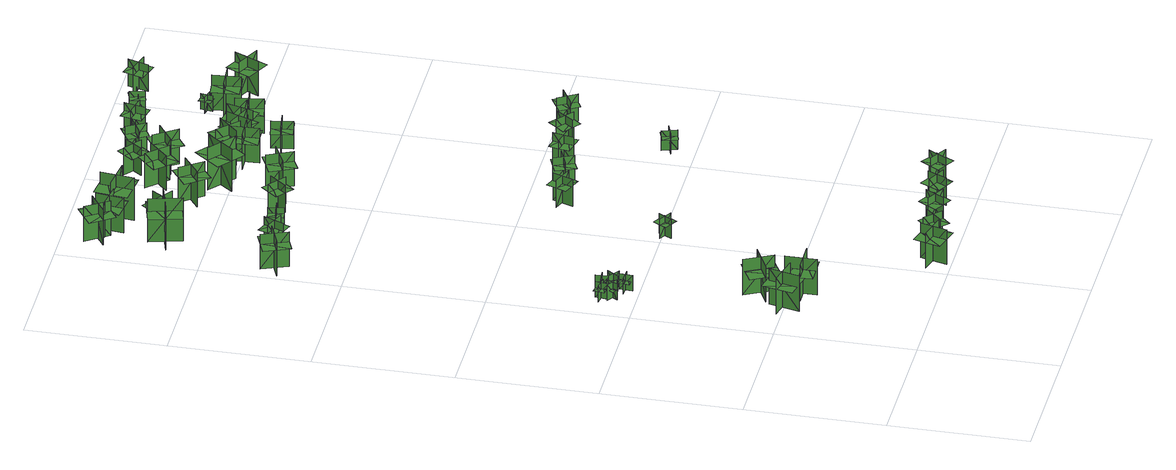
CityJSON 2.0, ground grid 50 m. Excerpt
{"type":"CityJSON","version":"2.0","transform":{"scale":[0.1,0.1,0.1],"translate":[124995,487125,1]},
"CityObjects":{
"tree1":{"type":"SolitaryVegetationObject","geometry":[{"type":"MultiSurface","lod":"1","boundaries":[[[0,1,2]],[[0,2,3]],[[4,5,6]],[[4,6,7]],[[8,9,10]],[[8,10,11]],[[8,11,12]],[[8,12,13]]]}]},
"tree2":{"type":"SolitaryVegetationObject","geometry":[{"type":"MultiSurface","lod":"1","boundaries":[[[14,15,16]],[[14,16,17]],[[18,19,20]],[[18,20,21]],[[22,23,24]],[[22,24,25]],[[22,25,26]],[[22,26,27]]]}]},
"tree3":{"type":"SolitaryVegetationObject","geometry":[{"type":"MultiSurface","lod":"1","boundaries":[[[28,29,30]],[[28,30,31]],[[32,33,34]],[[32,34,35]],[[36,37,38]],[[36,38,39]],[[36,40,41]],[[36,41,37]]]}]},
"tree4":{"type":"SolitaryVegetationObject","geometry":[{"type":"MultiSurface","lod":"1","boundaries":[[[42,43,44]],[[42,44,45]],[[46,47,48]],[[46,48,49]],[[50,51,52]],[[50,52,53]],[[50,54,55]],[[50,55,51]]]}]},
"tree5":{"type":"SolitaryVegetationObject","geometry":[{"type":"MultiSurface","lod":"1","boundaries":[[[56,57,58]],[[56,58,59]],[[60,61,62]],[[60,62,63]],[[64,65,66]],[[64,66,67]],[[64,67,68]],[[64,68,69]]]}]},
"tree6":{"type":"SolitaryVegetationObject","geometry":[{"type":"MultiSurface","lod":"1","boundaries":[[[70,71,72]],[[70,72,73]],[[74,75,76]],[[74,76,77]],[[78,79,80]],[[78,80,81]],[[78,82,83]],[[78,83,79]]]}]},
"tree7":{"type":"SolitaryVegetationObject","geometry":[{"type":"MultiSurface","lod":"1","boundaries":[[[84,85,86]],[[84,86,87]],[[88,89,90]],[[88,90,91]],[[92,93,94]],[[92,94,95]],[[92,96,97]],[[92,97,93]]]}]},
"tree8":{"type":"SolitaryVegetationObject","geometry":[{"type":"MultiSurface","lod":"1","boundaries":[[[98,99,100]],[[98,100,101]],[[102,103,104]],[[102,104,105]],[[106,107,108]],[[106,108,109]],[[106,110,111]],[[106,111,107]]]}]},
"tree9":{"type":"SolitaryVegetationObject","geometry":[{"type":"MultiSurface","lod":"1","boundaries":[[[112,113,114]],[[112,114,115]],[[116,117,118]],[[116,118,119]],[[120,121,122]],[[120,122,123]],[[120,123,124]],[[120,124,125]]]}]},
"tree10":{"type":"SolitaryVegetationObject","geometry":[{"type":"MultiSurface","lod":"1","boundaries":[[[126,127,128]],[[126,128,129]],[[130,131,132]],[[130,132,133]],[[134,135,136]],[[134,136,137]],[[134,137,138]],[[134,138,139]]]}]},
"tree11":{"type":"SolitaryVegetationObject","geometry":[{"type":"MultiSurface","lod":"1","boundaries":[[[140,141,142]],[[140,142,143]],[[144,145,146]],[[144,146,147]],[[148,149,150]],[[148,150,151]],[[148,151,152]],[[148,152,153]]]}]},
"tree12":{"type":"SolitaryVegetationObject","geometry":[{"type":"MultiSurface","lod":"1","boundaries":[[[154,155,156]],[[154,156,157]],[[158,159,160]],[[158,160,161]],[[162,163,164]],[[162,164,165]],[[162,165,166]],[[162,166,167]]]}]},
"tree13":{"type":"SolitaryVegetationObject","geometry":[{"type":"MultiSurface","lod":"1","boundaries":[[[168,169,170]],[[168,170,171]],[[172,173,174]],[[172,174,175]],[[176,177,178]],[[176,178,179]],[[176,179,180]],[[176,180,181]]]}]},
"tree14":{"type":"SolitaryVegetationObject","geometry":[{"type":"MultiSurface","lod":"1","boundaries":[[[182,183,184]],[[182,184,185]],[[186,187,188]],[[186,188,189]],[[190,191,192]],[[190,192,193]],[[190,193,194]],[[190,194,195]]]}]},
"tree15":{"type":"SolitaryVegetationObject","geometry":[{"type":"MultiSurface","lod":"1","boundaries":[[[196,197,198]],[[196,198,199]],[[200,201,202]],[[200,202,203]],[[204,205,206]],[[204,206,207]],[[204,207,208]],[[204,208,209]]]}]},
"tree16":{"type":"SolitaryVegetationObject","geometry":[{"type":"MultiSurface","lod":"1","boundaries":[[[210,211,212]],[[210,212,213]],[[214,215,216]],[[214,216,217]],[[218,219,220]],[[218,220,221]],[[218,221,222]],[[218,222,223]]]}]},
"tree17":{"type":"SolitaryVegetationObject","geometry":[{"type":"MultiSurface","lod":"1","boundaries":[[[224,225,226]],[[224,226,227]],[[228,229,230]],[[228,230,231]],[[232,233,234]],[[232,234,235]],[[232,235,236]],[[232,236,237]]]}]},
"tree18":{"type":"SolitaryVegetationObject","geometry":[{"type":"MultiSurface","lod":"1","boundaries":[[[238,239,240]],[[238,240,241]],[[242,243,244]],[[242,244,245]],[[246,247,248]],[[246,248,249]],[[246,249,250]],[[246,250,251]]]}]},
"tree19":{"type":"SolitaryVegetationObject","geometry":[{"type":"MultiSurface","lod":"1","boundaries":[[[252,253,254]],[[252,254,255]],[[256,257,258]],[[256,258,259]],[[260,261,262]],[[260,262,263]],[[260,263,264]],[[260,264,265]]]}]},
"tree20":{"type":"SolitaryVegetationObject","geometry":[{"type":"MultiSurface","lod":"1","boundaries":[[[266,267,268]],[[266,268,269]],[[270,271,272]],[[270,272,273]],[[274,275,276]],[[274,276,277]],[[274,277,278]],[[274,278,279]]]}]},
"tree21":{"type":"SolitaryVegetationObject","geometry":[{"type":"MultiSurface","lod":"1","boundaries":[[[280,281,282]],[[280,282,283]],[[284,285,286]],[[284,286,287]],[[288,289,290]],[[288,290,291]],[[288,291,292]],[[288,292,293]]]}]},
"tree22":{"type":"SolitaryVegetationObject","geometry":[{"type":"MultiSurface","lod":"1","boundaries":[[[294,295,296]],[[294,296,297]],[[298,299,300]],[[298,300,301]],[[302,303,304]],[[302,304,305]],[[302,305,306]],[[302,306,307]]]}]},
"tree23":{"type":"SolitaryVegetationObject","geometry":[{"type":"MultiSurface","lod":"1","boundaries":[[[308,309,310]],[[308,310,311]],[[312,313,314]],[[312,314,315]],[[316,317,318]],[[316,318,319]],[[316,319,320]],[[316,320,321]]]}]},
"tree24":{"type":"SolitaryVegetationObject","geometry":[{"type":"MultiSurface","lod":"1","boundaries":[[[322,323,324]],[[322,324,325]],[[326,327,328]],[[326,328,329]],[[330,331,332]],[[330,332,333]],[[330,333,334]],[[330,334,335]]]}]},
"tree25":{"type":"SolitaryVegetationObject","geometry":[{"type":"MultiSurface","lod":"1","boundaries":[[[336,337,338]],[[336,338,339]],[[340,341,342]],[[340,342,343]],[[344,345,346]],[[344,346,347]],[[344,347,348]],[[344,348,349]]]}]},
"tree26":{"type":"SolitaryVegetationObject","geometry":[{"type":"MultiSurface","lod":"1","boundaries":[[[350,351,352]],[[350,352,353]],[[354,355,356]],[[354,356,357]],[[358,359,360]],[[358,360,361]],[[358,361,362]],[[358,362,363]]]}]},
"tree27":{"type":"SolitaryVegetationObject","geometry":[{"type":"MultiSurface","lod":"1","boundaries":[[[364,365,366]],[[364,366,367]],[[368,369,370]],[[368,370,371]],[[372,373,374]],[[372,374,375]],[[372,375,376]],[[372,376,377]]]}]},
"tree28":{"type":"SolitaryVegetationObject","geometry":[{"type":"MultiSurface","lod":"1","boundaries":[[[378,379,380]],[[378,380,381]],[[382,383,384]],[[382,384,385]],[[386,387,388]],[[386,388,389]],[[386,389,390]],[[386,390,391]]]}]},
"tree29":{"type":"SolitaryVegetationObject","geometry":[{"type":"MultiSurface","lod":"1","boundaries":[[[392,393,394]],[[392,394,395]],[[396,397,398]],[[396,398,399]],[[400,401,402]],[[400,402,403]],[[400,403,404]],[[400,404,405]]]}]},
"tree30":{"type":"SolitaryVegetationObject","geometry":[{"type":"MultiSurface","lod":"1","boundaries":[[[406,407,408]],[[406,408,409]],[[410,411,412]],[[410,412,413]],[[414,415,416]],[[414,416,417]],[[414,417,418]],[[414,418,419]]]}]},
"tree31":{"type":"SolitaryVegetationObject","geometry":[{"type":"MultiSurface","lod":"1","boundaries":[[[420,421,422]],[[420,422,423]],[[424,425,426]],[[424,426,427]],[[428,429,430]],[[428,430,431]],[[428,431,432]],[[428,432,433]]]}]},
"tree32":{"type":"SolitaryVegetationObject","geometry":[{"type":"MultiSurface","lod":"1","boundaries":[[[434,435,436]],[[434,436,437]],[[438,439,440]],[[438,440,441]],[[442,443,444]],[[442,444,445]],[[442,445,446]],[[442,446,447]]]}]},
"tree33":{"type":"SolitaryVegetationObject","geometry":[{"type":"MultiSurface","lod":"1","boundaries":[[[448,449,450]],[[448,450,451]],[[452,453,454]],[[452,454,455]],[[456,457,458]],[[456,458,459]],[[456,459,460]],[[456,460,461]]]}]},
"tree34":{"type":"SolitaryVegetationObject","geometry":[{"type":"MultiSurface","lod":"1","boundaries":[[[462,463,464]],[[462,464,465]],[[466,467,468]],[[466,468,469]],[[470,471,472]],[[470,472,473]],[[470,473,474]],[[470,474,475]]]}]},
"tree35":{"type":"SolitaryVegetationObject","geometry":[{"type":"MultiSurface","lod":"1","boundaries":[[[476,477,478]],[[476,478,479]],[[480,481,482]],[[480,482,483]],[[484,485,486]],[[484,486,487]],[[484,487,488]],[[484,488,489]]]}]},
"tree36":{"type":"SolitaryVegetationObject","geometry":[{"type":"MultiSurface","lod":"1","boundaries":[[[490,491,492]],[[490,492,493]],[[494,495,496]],[[494,496,497]],[[498,499,500]],[[498,500,501]],[[498,501,502]],[[498,502,503]]]}]},
"tree37":{"type":"SolitaryVegetationObject","geometry":[{"type":"MultiSurface","lod":"1","boundaries":[[[504,505,506]],[[504,506,507]],[[508,509,510]],[[508,510,511]],[[512,513,514]],[[512,514,515]],[[512,515,516]],[[512,516,517]]]}]},
"tree38":{"type":"SolitaryVegetationObject","geometry":[{"type":"MultiSurface","lod":"1","boundaries":[[[518,519,520]],[[518,520,521]],[[522,523,524]],[[522,524,525]],[[526,527,528]],[[526,528,529]],[[526,529,530]],[[526,530,531]]]}]},
"tree39":{"type":"SolitaryVegetationObject","geometry":[{"type":"MultiSurface","lod":"1","boundaries":[[[532,533,534]],[[532,534,535]],[[536,537,538]],[[536,538,539]],[[540,541,542]],[[540,542,543]],[[540,543,544]],[[540,544,545]]]}]},
"tree40":{"type":"SolitaryVegetationObject","geometry":[{"type":"MultiSurface","lod":"1","boundaries":[[[546,547,548]],[[546,548,549]],[[550,551,552]],[[550,552,553]],[[554,555,556]],[[554,556,557]],[[554,557,558]],[[554,558,559]]]}]},
"tree41":{"type":"SolitaryVegetationObject","geometry":[{"type":"MultiSurface","lod":"1","boundaries":[[[560,561,562]],[[560,562,563]],[[564,565,566]],[[564,566,567]],[[568,569,570]],[[568,570,571]],[[568,571,572]],[[568,572,573]]]}]},
"tree42":{"type":"SolitaryVegetationObject","geometry":[{"type":"MultiSurface","lod":"1","boundaries":[[[574,575,576]],[[574,576,577]],[[578,579,580]],[[578,580,581]],[[582,583,584]],[[582,584,585]],[[582,585,586]],[[582,586,587]]]}]},
"tree43":{"type":"SolitaryVegetationObject","geometry":[{"type":"MultiSurface","lod":"1","boundaries":[[[588,589,590]],[[588,590,591]],[[592,593,594]],[[592,594,595]],[[596,597,598]],[[596,598,599]],[[596,599,600]],[[596,600,601]]]}]},
"tree44":{"type":"SolitaryVegetationObject","geometry":[{"type":"MultiSurface","lod":"1","boundaries":[[[602,603,604]],[[602,604,605]],[[606,607,608]],[[606,608,609]],[[610,611,612]],[[610,612,613]],[[610,613,614]],[[610,614,615]]]}]},
"tree45":{"type":"SolitaryVegetationObject","geometry":[{"type":"MultiSurface","lod":"1","boundaries":[[[616,617,618]],[[616,618,619]],[[620,621,622]],[[620,622,623]],[[624,625,626]],[[624,626,627]],[[624,627,628]],[[624,628,629]]]}]},
"tree46":{"type":"SolitaryVegetationObject","geometry":[{"type":"MultiSurface","lod":"1","boundaries":[[[630,631,632]],[[630,632,633]],[[634,635,636]],[[634,636,637]],[[638,639,640]],[[638,640,641]],[[638,641,642]],[[638,642,643]]]}]},
"tree47":{"type":"SolitaryVegetationObject","geometry":[{"type":"MultiSurface","lod":"1","boundaries":[[[644,645,646]],[[644,646,647]],[[648,649,650]],[[648,650,651]],[[652,653,654]],[[652,654,655]],[[652,655,656]],[[652,656,657]]]}]},
"tree48":{"type":"SolitaryVegetationObject","geometry":[{"type":"MultiSurface","lod":"1","boundaries":[[[658,659,660]],[[658,660,661]],[[662,663,664]],[[662,664,665]],[[666,667,668]],[[666,668,669]],[[666,669,670]],[[666,670,671]]]}]},
"tree49":{"type":"SolitaryVegetationObject","geometry":[{"type":"MultiSurface","lod":"1","boundaries":[[[672,673,674]],[[672,674,675]],[[676,677,678]],[[676,678,679]],[[680,681,682]],[[680,682,683]],[[680,683,684]],[[680,684,685]]]}]}
},
"vertices":[
[163,445,7],[189,555,7],[189,555,148],[163,445,148],[240,492,7],[130,518,7],[130,518,148],[240,492,148],[173,450,102],[224,439,102],[248,549,102],[197,560,102],[146,572,102],[122,461,102],
[343,457,7],[229,456,7],[229,456,148],[343,457,148],[279,520,7],[279,407,7],[279,407,148],[279,520,148],[336,464,103],[334,517,103],[221,514,103],[222,462,103],[224,410,103],[337,412,103],
[89,1061,19],[112,1103,19],[112,1103,81],[89,1061,81],[117,1069,19],[117,1069,81],[76,1093,81],[76,1093,19],[88,1064,57],[109,1101,57],[92,1111,57],[71,1074,57],[106,1054,57],[127,1091,57],
[114,1116,16],[66,1123,16],[66,1123,78],[114,1116,78],[96,1140,16],[96,1140,78],[89,1093,78],[89,1093,16],[111,1115,54],[69,1121,54],[66,1101,54],[108,1096,54],[114,1135,54],[72,1141,54],
[225,654,8],[276,553,8],[276,553,149],[225,654,149],[197,569,8],[298,620,8],[298,620,149],[197,569,149],[221,644,103],[175,620,103],[228,520,103],[274,544,103],[320,569,103],[267,669,103],
[182,1048,16],[134,1050,16],[134,1050,78],[182,1048,78],[162,1070,16],[162,1070,78],[159,1022,78],[159,1022,16],[179,1046,54],[137,1048,54],[136,1029,54],[177,1026,54],[180,1066,54],[138,1069,54],
[168,1130,10],[120,1126,10],[120,1126,72],[168,1130,72],[145,1149,10],[145,1149,72],[149,1101,72],[149,1101,10],[165,1128,48],[123,1124,48],[125,1105,48],[167,1108,48],[163,1148,48],[122,1144,48],
[136,1101,19],[175,1073,19],[175,1073,81],[136,1101,81],[141,1071,19],[141,1071,81],[169,1111,81],[169,1111,19],[140,1101,57],[174,1077,57],[185,1093,57],[151,1117,57],[128,1084,57],[162,1060,57],
[625,57,5],[529,83,5],[529,83,143],[625,57,143],[593,114,5],[567,18,5],[567,18,143],[593,114,143],[593,114,104],[545,127,104],[519,31,104],[567,18,104],[615,5,104],[641,101,104],
[731,68,5],[676,122,5],[676,122,113],[731,68,113],[731,120,5],[677,64,5],[677,64,113],[731,120,113],[731,120,83],[703,146,83],[649,91,83],[677,64,83],[705,37,83],[759,93,83],
[114,2268,6],[21,2231,6],[21,2231,144],[114,2268,144],[53,2294,6],[90,2202,6],[90,2202,144],[53,2294,144],[53,2294,106],[7,2276,106],[44,2183,106],[90,2202,106],[136,2220,106],[99,2313,106],
[558,1014,9],[530,967,9],[530,967,86],[558,1014,86],[522,1005,9],[570,977,9],[570,977,86],[522,1005,86],[522,1005,64],[509,981,64],[556,953,64],[570,977,64],[584,1001,64],[536,1029,64],
[805,133,5],[872,94,5],[872,94,113],[805,133,113],[818,83,5],[857,150,5],[857,150,113],[818,83,113],[818,83,83],[851,63,83],[890,130,83],[857,150,83],[823,169,83],[784,103,83],
[186,2243,7],[216,2314,7],[216,2314,115],[186,2243,115],[234,2262,7],[162,2292,7],[162,2292,115],[234,2262,115],[234,2262,84],[249,2298,84],[177,2328,84],[162,2292,84],[148,2256,84],[220,2227,84],
[144,2705,8],[176,2587,8],[176,2587,178],[144,2705,178],[104,2634,8],[221,2666,8],[221,2666,178],[104,2634,178],[104,2634,130],[120,2576,130],[237,2608,130],[221,2666,130],[205,2725,130],[88,2693,130],
[86,2847,12],[168,2902,12],[168,2902,151],[86,2847,151],[151,2834,12],[95,2916,12],[95,2916,151],[151,2834,151],[151,2834,112],[192,2861,112],[137,2944,112],[95,2916,112],[54,2888,112],[110,2806,112],
[990,119,6],[921,154,6],[921,154,114],[990,119,114],[975,168,6],[940,99,6],[940,99,114],[975,168,114],[975,168,83],[940,186,83],[905,117,83],[940,99,83],[974,82,83],[1009,151,83],
[303,2293,8],[358,2301,8],[358,2301,85],[303,2293,85],[333,2270,8],[325,2325,8],[325,2325,85],[333,2270,85],[333,2270,63],[360,2274,63],[352,2329,63],[325,2325,63],[297,2321,63],[305,2266,63],
[260,2644,9],[179,2702,9],[179,2702,148],[260,2644,148],[249,2709,9],[191,2628,9],[191,2628,148],[249,2709,148],[249,2709,109],[209,2738,109],[151,2657,109],[191,2628,109],[232,2599,109],[290,2680,109],
[229,2841,13],[130,2854,13],[130,2854,151],[229,2841,151],[189,2894,13],[175,2795,13],[175,2795,151],[189,2894,151],[189,2894,112],[139,2901,112],[126,2802,112],[175,2795,112],[225,2789,112],[238,2887,112],
[696,1412,8],[668,1339,8],[668,1339,115],[696,1412,115],[649,1391,8],[721,1364,8],[721,1364,115],[649,1391,115],[649,1391,85],[635,1355,85],[707,1327,85],[721,1364,85],[735,1400,85],[662,1427,85],
[282,2899,10],[268,2778,10],[268,2778,179],[282,2899,179],[218,2849,10],[339,2835,10],[339,2835,179],[218,2849,179],[218,2849,132],[211,2789,132],[332,2775,132],[339,2835,132],[346,2895,132],[225,2910,132],
[1058,177,6],[1124,138,6],[1124,138,113],[1058,177,113],[1070,127,6],[1110,194,6],[1110,194,113],[1070,127,113],[1070,127,83],[1103,107,83],[1143,174,83],[1110,194,83],[1077,214,83],[1037,147,83],
[483,2296,7],[422,2345,7],[422,2345,115],[483,2296,115],[478,2347,7],[429,2287,7],[429,2287,115],[478,2347,115],[478,2347,84],[447,2372,84],[399,2312,84],[429,2287,84],[459,2263,84],[508,2323,84],
[840,1414,8],[768,1385,8],[768,1385,115],[840,1414,115],[792,1434,8],[821,1363,8],[821,1363,115],[792,1434,115],[792,1434,85],[757,1420,85],[785,1348,85],[821,1363,85],[857,1377,85],[828,1449,85],
[483,2646,7],[403,2587,7],[403,2587,145],[483,2646,145],[418,2656,7],[476,2576,7],[476,2576,145],[418,2656,145],[418,2656,107],[377,2627,107],[436,2546,107],[476,2576,107],[517,2605,107],[458,2686,107],
[624,2361,6],[534,2318,6],[534,2318,144],[624,2361,144],[562,2383,6],[604,2293,6],[604,2293,144],[562,2383,144],[562,2383,106],[517,2362,106],[560,2272,106],[604,2293,106],[649,2315,106],[607,2405,106],
[514,2574,8],[609,2497,8],[609,2497,177],[514,2574,177],[522,2493,8],[599,2588,8],[599,2588,177],[522,2493,177],[522,2493,129],[570,2455,129],[646,2550,129],[599,2588,129],[551,2626,129],[475,2531,129],
[550,2714,9],[482,2786,9],[482,2786,147],[550,2714,147],[552,2780,9],[480,2711,9],[480,2711,147],[552,2780,147],[552,2780,108],[518,2816,108],[446,2747,108],[480,2711,108],[515,2675,108],[587,2744,108],
[934,1392,8],[949,1468,8],[949,1468,116],[934,1392,116],[977,1420,8],[901,1436,8],[901,1436,116],[977,1420,116],[977,1420,85],[985,1458,85],[909,1473,85],[901,1436,85],[893,1398,85],[969,1382,85],
[1068,1083,9],[1121,1101,9],[1121,1101,86],[1068,1083,86],[1101,1066,9],[1084,1119,9],[1084,1119,86],[1101,1066,86],[1101,1066,64],[1128,1075,64],[1110,1128,64],[1084,1119,64],[1058,1110,64],[1075,1058,64],
[611,2826,9],[549,2873,9],[549,2873,117],[611,2826,117],[604,2877,9],[558,2815,9],[558,2815,117],[604,2877,117],[604,2877,87],[574,2900,87],[527,2839,87],[558,2815,87],[589,2792,87],[635,2853,87],
[667,2773,10],[585,2718,10],[585,2718,149],[667,2773,149],[602,2786,10],[658,2704,10],[658,2704,149],[602,2786,149],[602,2786,110],[561,2759,110],[617,2676,110],[658,2704,110],[699,2732,110],[644,2814,110],
[768,2492,8],[669,2487,8],[669,2487,146],[768,2492,146],[719,2537,8],[724,2437,8],[724,2437,146],[719,2537,146],[719,2537,107],[670,2534,107],[674,2435,107],[724,2437,107],[774,2440,107],[769,2539,107],
[690,2513,8],[760,2583,8],[760,2583,146],[690,2513,146],[756,2512,8],[686,2583,8],[686,2583,146],[756,2512,146],[756,2512,107],[792,2547,107],[721,2618,107],[686,2583,107],[651,2547,107],[721,2477,107],
[1043,1420,8],[1091,1481,8],[1091,1481,116],[1043,1420,116],[1095,1426,8],[1034,1474,8],[1034,1474,116],[1095,1426,116],[1095,1426,86],[1119,1456,86],[1058,1504,86],[1034,1474,86],[1010,1443,86],[1071,1395,86],
[702,2771,16],[710,2771,16],[710,2781,16],[702,2781,16],[706,2771,19],[706,2771,12],[706,2781,12],[706,2781,19],[706,2778,19],[710,2778,19],[710,2778,12],[706,2778,12],[702,2778,12],[702,2778,19],
[805,2570,8],[769,2477,8],[769,2477,147],[805,2570,147],[745,2543,8],[837,2507,8],[837,2507,147],[745,2543,147],[745,2543,108],[726,2497,108],[819,2461,108],[837,2507,108],[855,2554,108],[763,2590,108],
[870,2391,6],[793,2379,6],[793,2379,114],[870,2391,114],[828,2422,6],[840,2345,6],[840,2345,114],[828,2422,114],[828,2422,84],[790,2415,84],[802,2339,84],[840,2345,84],[879,2351,84],[866,2428,84],
[684,2897,10],[723,2830,10],[723,2830,118],[684,2897,118],[670,2847,10],[738,2886,10],[738,2886,118],[670,2847,118],[670,2847,88],[690,2814,88],[757,2852,88],[738,2886,88],[718,2919,88],[651,2881,88],
[799,2542,8],[896,2517,8],[896,2517,146],[799,2542,146],[833,2485,8],[858,2581,8],[858,2581,146],[833,2485,146],[833,2485,108],[881,2472,108],[906,2569,108],[858,2581,108],[810,2594,108],[784,2498,108],
[1172,1501,9],[1211,1434,9],[1211,1434,117],[1172,1501,117],[1158,1451,9],[1226,1489,9],[1226,1489,117],[1158,1451,117],[1158,1451,87],[1177,1418,87],[1245,1456,87],[1226,1489,87],[1207,1523,87],[1139,1485,87],
[950,2521,9],[851,2506,9],[851,2506,147],[950,2521,147],[896,2561,9],[912,2462,9],[912,2462,147],[896,2561,147],[896,2561,108],[847,2553,108],[863,2454,108],[912,2462,108],[961,2470,108],[945,2568,108],
[819,2856,11],[834,2932,11],[834,2932,119],[819,2856,119],[862,2884,11],[786,2899,11],[786,2899,119],[862,2884,119],[862,2884,89],[869,2922,89],[793,2937,89],[786,2899,89],[779,2861,89],[855,2846,89],
[1074,2624,10],[975,2616,10],[975,2616,149],[1074,2624,149],[1023,2667,10],[1032,2568,10],[1032,2568,149],[1023,2667,149],[1023,2667,110],[974,2663,110],[982,2564,110],[1032,2568,110],[1082,2572,110],[1073,2671,110],
[992,2685,13],[1036,2676,13],[1036,2676,75],[992,2685,75],[1008,2661,13],[1017,2704,13],[1017,2704,75],[1008,2661,75],[1008,2661,57],[1030,2656,57],[1039,2700,57],[1017,2704,57],[996,2709,57],[987,2665,57],
[937,2905,13],[990,2921,13],[990,2921,90],[937,2905,90],[969,2887,13],[954,2940,13],[954,2940,90],[969,2887,90],[969,2887,69],[996,2895,69],[980,2948,69],[954,2940,69],[927,2933,69],[942,2880,69],
[1127,2595,8],[1216,2552,8],[1216,2552,146],[1127,2595,146],[1148,2532,8],[1192,2622,8],[1192,2622,146],[1148,2532,146],[1148,2532,107],[1193,2511,107],[1237,2600,107],[1192,2622,107],[1147,2644,107],[1103,2554,107],
[1088,2903,14],[1110,2977,14],[1110,2977,121],[1088,2903,121],[1133,2927,14],[1059,2949,14],[1059,2949,121],[1133,2927,121],[1133,2927,91],[1145,2964,91],[1071,2986,91],[1059,2949,91],[1048,2912,91],[1122,2890,91]
]}
